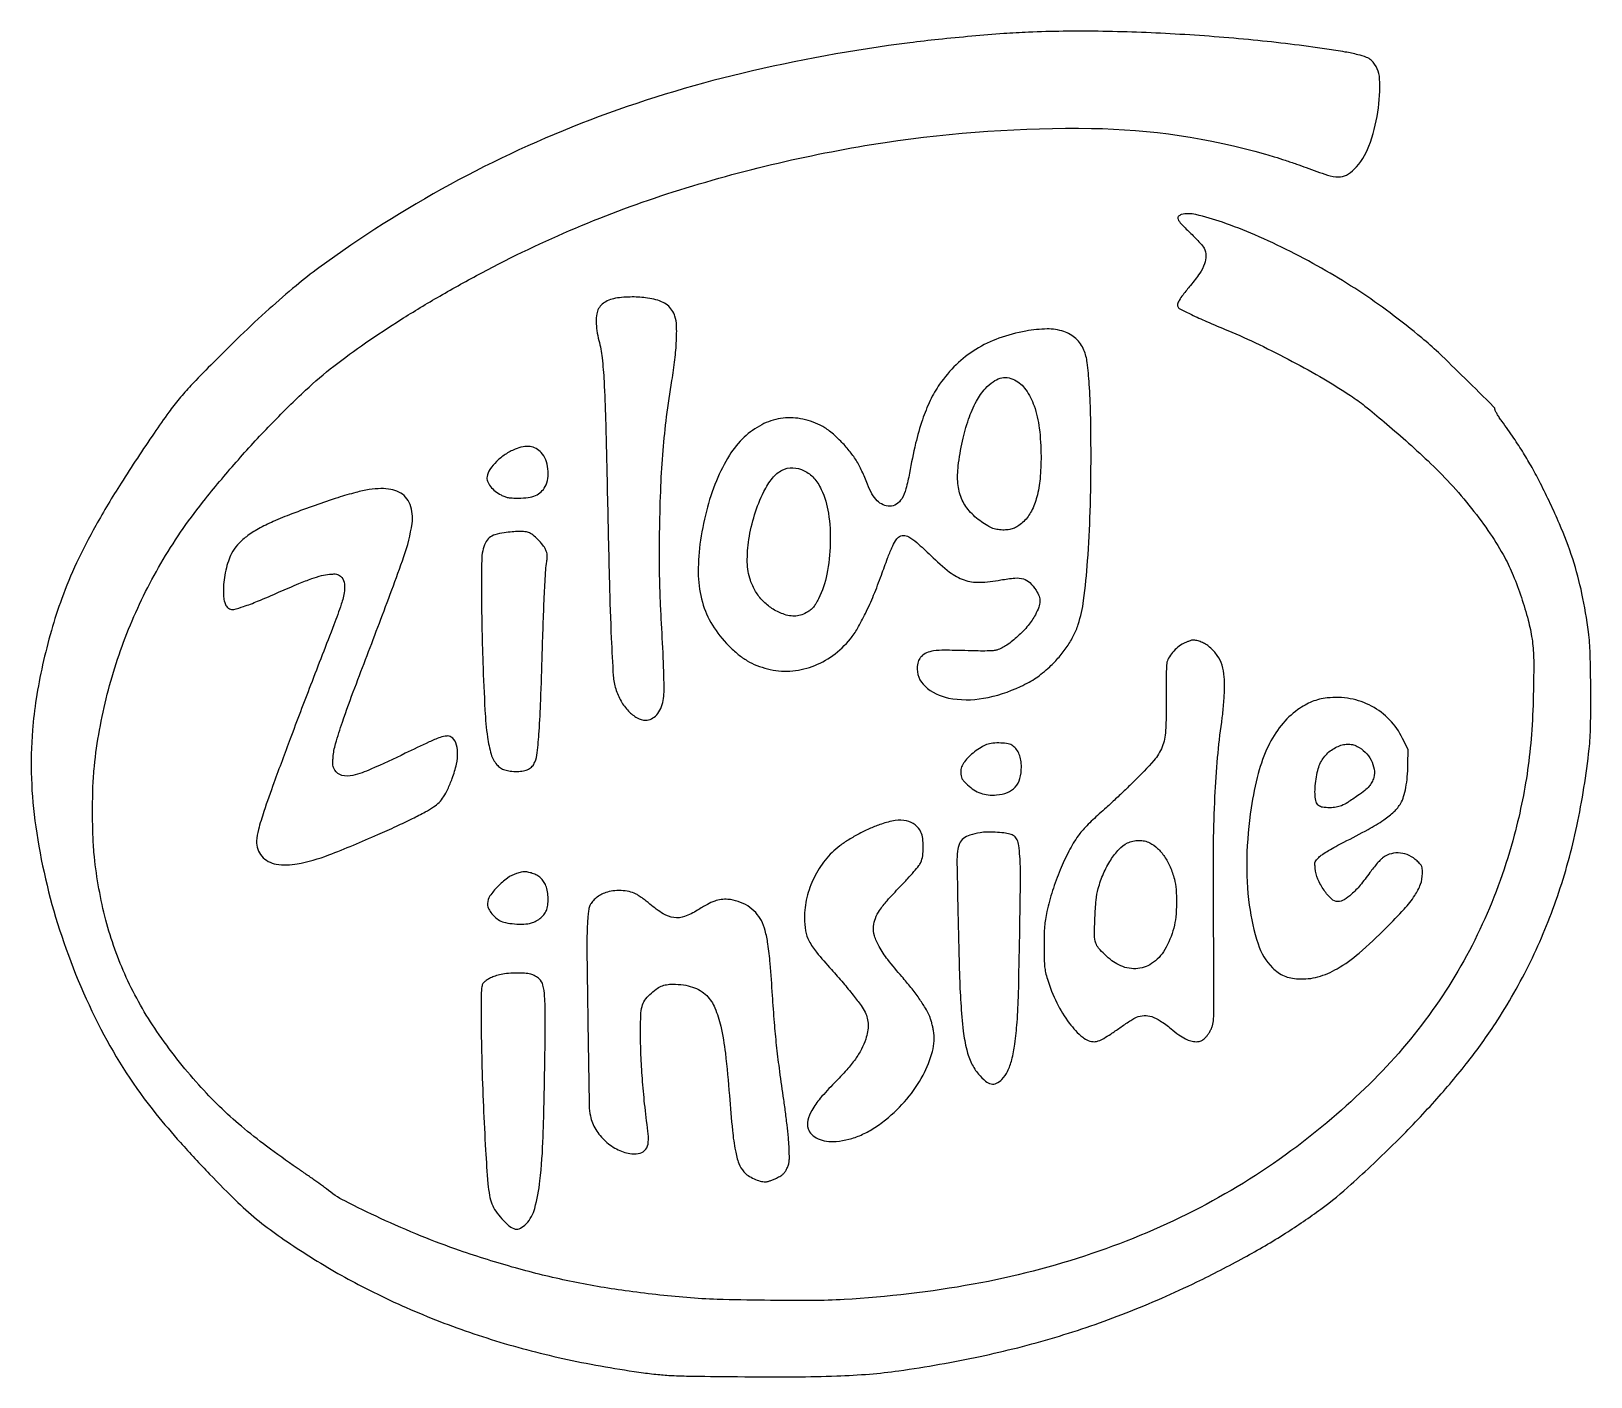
# Model space of a CAD drawing. Extents: x 49 to 1296, y 248 to 1324.
import ezdxf

# ---------------------------------------------------------------- set-up
doc = ezdxf.new("R2010")
doc.units = 0

msp = doc.modelspace()

# ---------------------------------------------------------------- linework, layer by layer
for points in [[(846, 1322.897352, 0.008252), (826.356948, 1321.769381, 0.00377), (800.750106, 1319.680294, 0.00376), (774.177669, 1317.109096, 0.005749), (751.18178, 1314.441683, 0.026554), (617.088216, 1290.030664, 0.032677), (495.56174, 1252.63796, 0.033925), (383.814835, 1201.164611, 0.033027), (279, 1134.643848, 0.01618), (260.653239, 1120.289982, 0.009009), (239.205352, 1101.695125, 0.008312), (216.07148, 1080.190755, 0.007188), (192.5, 1056.876622, 0.004223), (176.64614, 1040.4634, 0.016494), (167.277051, 1029.922986, 0.017834), (158.980543, 1019.188436, 0.005551), (147.286445, 1002.5, 0.008076), (120.798036, 962.417351, 0.014624), (100.633057, 928.667088, 0.017475), (85.234192, 898.677429, 0.022905), (73.423952, 870.238862, 0.017173), (65.100895, 844.563043, 0.015102), (58.159673, 817.256864, 0.015349), (52.999943, 790.140159, 0.020001), (50.042323, 765.050106, 0.055268), (52.595849, 687.88871, 0.041982), (71.691843, 605.373092, 0.041494), (104.683783, 526.076849, 0.050008), (148.696702, 458.478607, 0.013004), (168.300283, 435.34954, 0.009075), (191.545153, 410.259381, 0.009015), (214.197913, 387.516722, 0.024419), (231.303039, 372.498557, 0.015916), (248.708929, 359.542734, 0.01054), (269.455336, 345.743072, 0.010286), (291.547216, 332.340619, 0.012003), (313.075701, 320.559047, 0.022589), (365.390033, 296.467836, 0.022142), (420.010272, 277.016766, 0.021568), (477.522284, 262.042922, 0.019086), (538.5, 251.361563, 0.00974), (551.352156, 249.86709, 0.013832), (562.829514, 249.078275, 0.007165), (578.814082, 248.65253, 0.000896), (613.5, 248.288031, 0.003148), (659.575271, 248.176453, 0.008143), (692.802731, 248.846354, 0.010987), (719.069045, 250.382455, 0.015249), (742.5, 252.99126, 0.016703), (807.412905, 264.45381, 0.020377), (867.19106, 279.649725, 0.020934), (924.141445, 299.254913, 0.019591), (980.55281, 323.946532, 0.011721), (1018.519407, 343.481449, 0.016305), (1051.479804, 362.849008, 0.018171), (1079.87042, 382.280372, 0.024407), (1104, 402.007151, 0.011675), (1139.603712, 435.677369, 0.014746), (1170.843927, 468.515646, 0.01608), (1197.508536, 500.249048, 0.021961), (1219.287977, 530.579875, 0.031072), (1247.287525, 579.857731, 0.031382), (1268.860107, 632.065631, 0.030219), (1284.368273, 688.390947, 0.024828), (1294.22287, 750, 0.022881), (1295.359345, 767.955087, 0.005833), (1295.528236, 797.119157, 0.005736), (1295.023577, 826.208176, 0.024554), (1293.673522, 843.5, 0.020384), (1288.480449, 874.161229, 0.026009), (1281.09675, 901.856428, 0.024343), (1270.450051, 930.036803, 0.014778), (1255.287852, 962.288562, 0.009866), (1248.608796, 974.848467, 0.011528), (1241.763824, 986.490105, 0.010761), (1233.99641, 998.447019, 0.006902), (1224.495071, 1012, -0.008051), (1222.418285, 1014.976912, -0.011146), (1220.659628, 1017.71619, -0.007883), (1219.288021, 1020.042806, -0.122727), (1219.040627, 1020.927456, 0.192721), (1217.905614, 1023.544423, 0.000783), (1194.884972, 1046.282775, 0.004011), (1173.700631, 1066.809864, 0.016947), (1160.5, 1078.569497, 0.013134), (1135.231287, 1098.489138, 0.01506), (1110.056387, 1116.128976, 0.015052), (1083.854141, 1132.228728, 0.013096), (1055.5, 1147.523312, 0.014375), (1026.959592, 1160.950507, 0.021047), (1001.072328, 1170.958557, 0.021086), (979.732019, 1177.202601, 0.12662), (968.261164, 1177.094586, 0.156224), (965.887991, 1175.56924, 0.289644), (965.611492, 1173.381806, 0.08257), (968.054784, 1169.832488, 0.009908), (974.819381, 1163.095861, -0.008046), (978.773524, 1159.1873, -0.009643), (982.363242, 1155.378684, -0.008519), (985.261107, 1152.071285, -0.061193), (986.42239, 1150.29966, -0.108231), (987.915707, 1144.259467, -0.094285), (986.86791, 1137.818573, -0.063685), (982.954633, 1130.236819, -0.022634), (975.56897, 1120.5, 0.007646), (969.616956, 1113.123162, 0.035145), (966.545966, 1108.56964, 0.067682), (965.271579, 1105.451046, 0.205591), (965.61274, 1103.23505, 0.13835), (967.583246, 1101.444612, 0.005609), (976.329506, 1097.204745, 0.007756), (988.359034, 1091.765396, 0.002853), (1005.5, 1084.448797, -0.012479), (1030.552374, 1073.180274, -0.00999), (1056.964847, 1059.842492, -0.010151), (1082.167402, 1045.814409, -0.015257), (1103.5, 1032.477943, -0.020187), (1114.97104, 1024.121252, -0.007648), (1130.319363, 1011.57541, -0.007128), (1147.624184, 996.555825, -0.006029), (1165.5, 980.196452, -0.019352), (1183.238273, 962.226399, -0.017399), (1200.201119, 942.307249, -0.017902), (1215.137571, 922.027535, -0.025786), (1226.737032, 903, -0.027106), (1233.48945, 888.720022, -0.016013), (1240.054641, 871.035949, -0.016031), (1245.449177, 853.050142, -0.028235), (1248.574349, 837.85816, -0.015694), (1249.410188, 830.624718, -0.01406), (1249.82949, 823.082709, -0.009167), (1249.920402, 813.0788, -0.002387), (1249.69496, 797, -0.011894), (1248.341774, 765.240069, -0.01621), (1245.515317, 736.720886, -0.016871), (1240.963023, 709.372011, -0.014814), (1234.409767, 681.168391, -0.043181), (1208.836162, 609.835725, -0.044771), (1171.635734, 544.868064, -0.043364), (1122.278234, 485.812892, -0.036064), (1060.5, 432.082103, -0.041087), (982.946579, 383.285274, -0.038479), (896.77001, 346.589157, -0.036659), (801.977126, 322.14559, -0.03061), (698.709728, 309.915827, -0.013063), (673.232707, 309.137186, -0.004126), (635.160283, 309.282748, -0.004059), (597.285206, 310.047694, -0.014353), (573, 311.433851, -0.012862), (523.837967, 316.935406, -0.016858), (479.306655, 324.619752, -0.017239), (436.209969, 335.123522, -0.014545), (391.394868, 349.115602, -0.013999), (360.60496, 360.694858, -0.011292), (328.19507, 374.792367, -0.010258), (299.680818, 388.685651, -0.052098), (284.901735, 398.326355, 0.01314), (281.749155, 400.752085, 0.002422), (275.79926, 405.042189, 0.002599), (268.787415, 409.991763, 0.002364), (261.5, 415.028249, -0.009967), (237.148604, 432.411041, -0.015707), (217.041641, 448.383262, -0.017319), (199.494191, 464.320308, -0.016936), (182.955905, 481.549166, -0.032719), (149.443157, 524.228442, -0.042682), (125.000777, 567.423467, -0.04376), (108.682469, 613.239263, -0.037259), (99.481789, 663.739361, -0.018296), (98.402065, 679.330211, -0.0081), (98.064515, 699.966163, -0.008098), (98.395391, 720.594043, -0.018378), (99.47044, 736.152906, -0.035956), (109.797287, 793.680866, -0.036027), (128.255114, 849.09649, -0.035889), (154.55808, 901.486828, -0.03508), (188.260966, 950, -0.011335), (214.568695, 981.235355, -0.011693), (242.000986, 1010.917424, -0.012416), (268.302374, 1036.757647, -0.023278), (291, 1056.077347, -0.013368), (316.261419, 1074.569235, -0.010504), (344.568527, 1093.283646, -0.009855), (375.599276, 1112.029679, -0.008371), (409.066633, 1130.617725, -0.04541), (562.121104, 1195.235338, -0.039634), (731.458339, 1234.795356, -0.041176), (896.362571, 1246.020819, -0.066172), (1035.573293, 1225.480673, -0.006907), (1042.593209, 1223.36705, -0.003542), (1051.337901, 1220.533514, -0.003519), (1060.303256, 1217.487939, -0.005293), (1068.073293, 1214.694755, 0.010153), (1085.197138, 1208.726354, 0.070471), (1093.920316, 1207.189762, 0.133464), (1100.162091, 1208.662484, 0.073701), (1106.472258, 1213.402051, 0.106335), (1118.188248, 1231.778266, 0.050384), (1125.309825, 1259.095258, 0.05021), (1126.746929, 1285.679245, 0.192446), (1120.01989, 1300.480944, 0.10379), (1116.295511, 1302.80115, 0.025884), (1109.402732, 1304.922381, 0.018849), (1099.305563, 1307.065007, 0.006352), (1084.443484, 1309.443641, 0.01216), (1025.7199, 1316.624478, 0.010249), (963.268889, 1321.433997, 0.010386), (901.779375, 1323.623506, 0.013921)], [(520.84577, 1110.893216, 0.035822), (514.548641, 1109.910977, 0.056592), (509.40013, 1108.093169, 0.066365), (505.406625, 1105.448064, 0.080967), (502.551121, 1102, 0.094707), (501.034725, 1097.730019, 0.040028), (500.593073, 1091.638206, 0.034931), (501.155769, 1084.38979, 0.025796), (502.745987, 1076.5, -0.034649), (505.278393, 1062.67762, -0.014219), (506.869261, 1043.668386, -0.007328), (508.091881, 1013.424163, -0.001183), (509.469889, 954.5, 0.00111), (511.134828, 882.858725, 0.004305), (512.647339, 838.475052, 0.004363), (514.190063, 808.487329, 0.062511), (516.152493, 798, 0.052489), (520.418938, 788.30931, 0.060917), (526.443001, 780.240174, 0.070037), (533.307039, 774.824728, 0.132804), (540.05587, 773, 0.115434), (544.821414, 774.115072, 0.095845), (548.974432, 777.277517, 0.080797), (552.178305, 782.302094, 0.054873), (554.166082, 788.802603, 0.045065), (554.817562, 795.494036, 0.00805), (554.703021, 808.061832, 0.00576), (554.005635, 827.03812, 0.001441), (552.420994, 858, -0.004232), (551.663717, 874.612495, -0.005308), (551.255591, 890.025391, -0.004903), (551.156555, 906.390705, -0.002866), (551.342582, 926, -0.006296), (552.289481, 960.039214, -0.010575), (554.04864, 988.58298, -0.011368), (556.898789, 1015.514575, -0.008984), (561.16512, 1044.5, 0.012243), (563.508458, 1061.174143, 0.017148), (564.723127, 1076.165919, 0.018224), (564.847446, 1088.464279, 0.07372), (563.556419, 1095.830137, 0.065794), (561.134029, 1100.818332, 0.078065), (557.608548, 1104.68486, 0.071792), (552.813103, 1107.509758, 0.045801), (546.614461, 1109.410082, 0.01635), (540.077597, 1110.553983, 0.020765), (533.981214, 1111.159606, 0.020369), (527.761047, 1111.263865, 0.014789)], [(843.96542, 1084.048184, 0.041147), (822.53427, 1078.281958, 0.052083), (804.066261, 1069.380147, 0.05393), (788.340812, 1057.150782, 0.049339), (775.063189, 1041.497309, 0.039869), (767.539817, 1028.513522, 0.029645), (761.296322, 1013.158831, 0.024323), (755.908921, 994.302197, 0.012903), (750.988505, 970.5, -0.021904), (748.163709, 957.976489, -0.068225), (744.788544, 950.035285, -0.113454), (740.544099, 945.605789, -0.146486), (735.173275, 944.003738, -0.107395), (729.916317, 945.151664, -0.088159), (725.178417, 948.426684, -0.06979), (721.011835, 953.898945, -0.038195), (717.451941, 961.558781, 0.019174), (713.020701, 972.126696, 0.030416), (708.349816, 980.754457, 0.032127), (702.870642, 988.409164, 0.025012), (696.002031, 996, 0.009497), (691.098871, 1000.719354, 0.020224), (687.097775, 1004.136657, 0.025024), (683.456483, 1006.716387, 0.028125), (679.711224, 1008.811884, 0.069828), (663.798144, 1013.987458, 0.082981), (648.019648, 1014.136377, 0.081931), (632.893298, 1009.129666, 0.066036), (618.889148, 999.236885, 0.069256), (607.026335, 984.734193, 0.038963), (596.716775, 964.409587, 0.035314), (588.645994, 940.131884, 0.030009), (583.53439, 913.602557, 0.038954), (582.21556, 888.49417, 0.06272), (585.426894, 867.3416, 0.068743), (593.451216, 849.040319, 0.058796), (606.5, 832.5, 0.02439), (614.074509, 825.630497, 0.037584), (621.306651, 820.54645, 0.039753), (628.902185, 816.80098, 0.032078), (637.556178, 813.985632, 0.076801), (655.359634, 812.251675, 0.073108), (673.178842, 815.904075, 0.070657), (689.707425, 824.703376, 0.064387), (703.72854, 838, 0.041009), (709.414173, 846.286742, 0.016662), (715.811351, 858.395076, 0.015187), (722.349142, 872.942668, 0.012099), (728.536457, 889, -0.004236), (733.489582, 902.482472, -0.01559), (736.957012, 910.876879, -0.023361), (739.720472, 916.322413, -0.08846), (742.150437, 919.25, -0.171781), (746.082628, 920.735985, -0.134968), (750.530049, 919.613424, -0.054995), (756.807069, 915.08048, -0.008554), (768.002138, 904.600403, 0.025197), (783.093663, 891.386835, 0.083644), (794.619714, 885.062166, 0.093222), (806.878189, 883.221271, 0.036013), (824.035444, 885.096123, -0.023004), (835.275048, 886.620891, -0.094151), (842.094687, 885.944142, -0.124511), (847.170442, 882.940051, -0.054586), (852.116516, 876.818425, -0.049544), (854.546056, 872.053387, -0.10031), (855.265901, 867.923123, -0.085448), (854.361229, 863.411179, -0.028874), (851.581218, 857.286514, -0.051651), (845.850151, 848.671926, -0.034704), (837.701954, 840.092575, -0.03519), (828.790951, 833.011935, -0.071964), (820.79813, 829.0777, -0.060844), (817.993507, 828.531953, -0.012819), (812.997691, 828.306929, -0.00974), (805.82394, 828.307661, -0.00317), (795.232341, 828.582265, 0.006447), (779.018659, 828.89633, 0.034577), (770.204712, 828.343398, 0.067006), (764.608298, 826.821089, 0.102207), (760.476549, 823.975522, 0.041754), (759.147275, 822.333485, 0.052319), (758.221317, 820.607983, 0.047099), (757.609296, 818.585508, 0.025988), (757.228736, 816.0287, 0.237342), (763.407797, 800.1103, 0.136476), (782.24399, 790.702934, 0.092414), (810.11097, 790.490859, 0.066818), (839.759408, 799.992412, 0.013967), (846.644955, 803.50306, 0.023561), (852.181098, 806.87106, 0.023773), (857.34163, 810.722929, 0.014542), (863.065074, 815.720732, 0.028083), (870.576585, 823.502248, 0.029639), (877.024781, 831.943476, 0.030876), (882.182441, 840.719177, 0.037828), (885.832863, 849.5, 0.048248), (890.179364, 868.760732, 0.012584), (893.361084, 900.356896, 0.01149), (895.421074, 939.772722, 0.007369), (896.085336, 985.58753, 0.004921), (895.759306, 1017.926074, 0.012063), (894.712014, 1041.686712, 0.014873), (893.014089, 1058.971513, 0.06571), (890.401021, 1068.838198, 0.109952), (884.014915, 1077.991881, 0.106926), (874.288887, 1083.68503, 0.082953), (860.967781, 1085.712077, 0.041541)], [(834.858052, 1045.072417, -0.122019), (843.940941, 1037.192775, -0.069708), (850.60971, 1024.199428, -0.053708), (854.734629, 1006.396615, -0.02934), (856.118405, 984, -0.023531), (855.326973, 966.028683, -0.04187), (852.753527, 951.452957, -0.052073), (848.438246, 940.074784, -0.086444), (842.334734, 931.860185, -0.030908), (838.444579, 928.599945, -0.055626), (834.845989, 926.517515, -0.060165), (831.079297, 925.380048, -0.043299), (826.698883, 925, -0.033698), (821.788991, 925.33128, -0.052587), (817.67595, 926.337011, -0.046626), (813.528128, 928.279993, -0.020648), (808.440382, 931.559422, -0.060172), (798.745977, 940.305917, -0.081306), (792.542093, 950.327715, -0.077879), (789.692897, 962.144279, -0.050374), (789.967839, 976.238555, -0.023169), (793.303335, 996.086325, -0.03146), (798.248432, 1013.56423, -0.035873), (804.494594, 1027.921985, -0.067595), (811.794104, 1038.210967, -0.045738), (817.742812, 1043.506365, -0.086915), (823.461417, 1046.357853, -0.103258), (829.115754, 1046.83036, -0.087555)], [(435.761428, 989.592543, 0.049491), (427.92985, 985.424649, 0.04638), (420.883215, 979.718597, 0.049804), (415.637712, 973.464518, 0.109817), (413.339429, 967.70423, 0.137867), (413.753997, 964.055415, 0.065699), (416.114072, 959.917619, 0.05847), (419.881701, 956.003757, 0.055905), (424.507357, 953, 0.027762), (427.522396, 951.694132, 0.044133), (430.234355, 950.958129, 0.03403), (433.496461, 950.601917, 0.010183), (438.5, 950.5, 0.03391), (446.245788, 951.025922, 0.068358), (452.129843, 952.667635, 0.084301), (456.537596, 955.535329, 0.081491), (459.8125, 959.727477, 0.091183), (461.928782, 966.141784, 0.062816), (462.015893, 973.812765, 0.063106), (460.20122, 981.223178, 0.094736), (456.702272, 986.865231, 0.083141), (452.53936, 990.101969, 0.091623), (447.68521, 991.668916, 0.080722), (442.094666, 991.492281, 0.049412)], [(666.805228, 972.409769, -0.045782), (670.944767, 969.850082, -0.046205), (674.535489, 966.58688, -0.043078), (677.668203, 962.505946, -0.031382), (680.44113, 957.5, -0.07492), (686.223461, 938.371057, -0.042243), (687.66952, 914.118151, -0.04203), (685.000571, 889.704819, -0.068606), (678.264373, 870.032012, -0.014288), (676.106511, 866.039193, -0.04063), (674.308578, 863.440601, -0.050187), (672.347285, 861.484668, -0.032924), (669.744499, 859.634691, -0.051528), (664.960403, 857.328854, -0.065151), (660.168278, 856.277132, -0.064037), (655.201299, 856.48574, -0.047565), (649.896304, 857.925034, -0.052328), (641.096831, 862.334705, -0.058169), (633.74346, 868.346055, -0.058102), (627.965704, 875.8961, -0.052006), (623.822938, 884.853297, -0.079627), (621.352698, 899.212103, -0.040764), (622.635037, 917.492942, -0.038117), (627.184775, 937.126707, -0.038773), (634.644034, 955.725767, -0.052746), (641.465894, 966.503086, -0.106029), (649.193636, 972.878641, -0.13111), (657.697463, 974.760728, -0.105231)], [(308.5, 955.030487, 0.014047), (294.158837, 950.843833, 0.006598), (275.853397, 944.669159, 0.006609), (257.40994, 937.900317, 0.011893), (242.5, 931.793348, 0.023201), (230.547164, 925.887321, 0.037231), (221.036816, 919.659879, 0.04419), (213.884889, 913.096697, 0.067159), (209.088063, 906.172618, 0.037934), (206.584339, 900.182619, 0.023417), (204.522848, 892.827179, 0.023072), (203.116289, 885.110494, 0.030679), (202.597586, 878, 0.021812), (202.799807, 871.709832, 0.05438), (203.642262, 867.193307, 0.078539), (205.157079, 864.055917, 0.118761), (207.411224, 862.047511, 0.184413), (210.93324, 861.598983, 0.021658), (218.671741, 863.835703, 0.017256), (229.982968, 868.082795, 0.004885), (247.283132, 875.467998, -0.004143), (263.031629, 882.218486, -0.014392), (273.366397, 886.201834, -0.022108), (281.013443, 888.524633, -0.039204), (287.5, 889.653585, -0.013581), (290.866468, 889.878767, -0.055017), (292.914231, 889.734582, -0.077312), (294.514795, 889.178224, -0.04552), (296.212816, 888.066146, -0.176327), (299.078994, 883.400965, -0.08427), (299.31948, 876.270807, -0.046708), (296.857208, 865.648307, -0.012564), (290.976511, 849.348542, 0.001289), (272.285968, 800.987927, 0.00187), (256.058515, 758.198424, 0.002033), (243.012066, 722.969664, 0.007027), (234.975782, 700, 0.013633), (230.582128, 685.553189, 0.055251), (229.140616, 676.481459, 0.09336), (230.056681, 669.932908, 0.099165), (233.290747, 664.321639, 0.174089), (244.793883, 657.954457, 0.086245), (261.698577, 658.144601, 0.046537), (286.799055, 665.262395, 0.011788), (326, 681.509204, 0.004334), (340.940907, 688.27381, 0.006674), (353.735033, 694.409338, 0.00748), (364.012442, 699.700814, 0.023513), (370.677102, 703.672706, 0.052323), (375.059698, 707.282563, 0.050194), (378.666345, 711.770727, 0.03898), (381.972345, 717.841045, 0.016385), (385.492459, 726.453266, 0.033002), (388.905369, 737.920809, 0.062154), (389.859932, 747.517755, 0.085142), (388.418137, 754.822059, 0.15779), (384.666236, 759.483035, 0.171803), (381.08808, 760.357746, 0.059814), (375.833794, 759.182723, 0.024581), (367.023606, 755.575156, 0.002937), (348, 746.533612, -0.007369), (320.592921, 733.804095, -0.046951), (306.079554, 728.893751, -0.117695), (297.322159, 728.910424, -0.202974), (291.556198, 733.17415, -0.047833), (290.660696, 735.086375, -0.054958), (290.196248, 737.047246, -0.038844), (290.082824, 739.559494, -0.011686), (290.296717, 743.381767, -0.050858), (292.278358, 754.2163, -0.012485), (297.76832, 771.503655, -0.007099), (307.687342, 798.961046, -0.001234), (327.282782, 850.5, 0.006603), (346.881949, 903.763634, 0.048093), (353.43373, 930.162278, 0.127762), (351.788111, 945.484873, 0.189044), (342.831617, 955.396619, 0.073823), (336.46584, 957.470368, 0.044582), (328.541905, 958.0932, 0.037507), (319.194011, 957.290656, 0.023836)], [(427.059457, 922.833071, 0.036231), (419.664902, 921.223505, 0.103789), (415.057876, 918.744871, 0.11361), (412.073935, 914.771386, 0.048248), (409.957544, 908.415767, 0.053475), (409.048845, 900.762306, 0.002933), (408.916505, 876.542575, 0.004691), (409.190696, 848.519723, 0.00401), (409.993445, 819, 0.004392), (411.665724, 781.009605, 0.020923), (413.718641, 759.376144, 0.036861), (416.624395, 745.752537, 0.109612), (421.192944, 737.43303, 0.066101), (424.069615, 734.91887, 0.066386), (427.498667, 733.246914, 0.054016), (431.833557, 732.30862, 0.026239), (437.5, 732.009315, 0.046386), (442.46189, 732.469102, 0.074913), (446.460504, 733.859549, 0.086534), (449.469363, 736.17953, 0.086601), (451.514465, 739.380377, 0.0729), (453.462388, 747.001523, 0.009054), (454.946201, 764.095386, 0.007766), (456.263508, 788.952009, 0.002386), (457.489636, 826.5, -0.002167), (458.29785, 851.586168, -0.002949), (459.258465, 874.20808, -0.002135), (460.25062, 893.050616, -0.029063), (461.039242, 899.878738, 0.018369), (461.448808, 902.863621, 0.048416), (461.454998, 905.019752, 0.053841), (461.050218, 907.001679, 0.027471), (460.144693, 909.378738, 0.064889), (457.912822, 913.031343, 0.02746), (454.062373, 917.308064, 0.027119), (449.833555, 921.082384, 0.077938), (446.427227, 923.027668, 0.071483), (443.492827, 923.6857, 0.021984), (438.947263, 923.839916, 0.019665), (433.376566, 923.564656, 0.013301)], [(970.118056, 834.371539, 0.057574), (965.524441, 831.379477, 0.04474), (961.288778, 827.174459, 0.046302), (958.068589, 822.538219, 0.088693), (956.572755, 818.277219, 0.034957), (956.340816, 815.729942, 0.002153), (956.214381, 808.118933, 0.00319), (956.160602, 799.042734, 0.002357), (956.212499, 789, -0.014502), (955.742073, 764.400551, -0.08251), (952.98807, 751.652874, -0.087155), (946.313674, 740.797997, -0.017162), (930.502941, 724.145538, -0.00346), (923.513635, 717.367126, -0.002604), (915.737725, 710.006726, -0.002632), (908.352916, 703.161711, -0.006063), (902.710592, 698.111359, 0.009595), (897.441809, 693.327894, 0.011714), (892.707752, 688.646804, 0.012856), (888.744566, 684.322806, 0.025321), (885.866646, 680.656798, 0.034146), (878.423255, 668.424492, 0.021788), (871.406571, 653.317361, 0.020877), (865.362869, 636.734803, 0.022036), (860.844917, 620, 0.013545), (859.619555, 613.714444, 0.020931), (858.937507, 608.223918, 0.016224), (858.619622, 601.779727, 0.004928), (858.55128, 592, 0.003933), (858.66303, 581.589955, 0.020991), (859.007068, 575.917416, 0.031744), (859.763652, 571.402096, 0.017528), (861.226989, 566, 0.039172), (868.737899, 547.079302, 0.047759), (878.719406, 530.858766, 0.054986), (889.434169, 519.516269, 0.177837), (899.007719, 516, 0.100759), (901.910285, 516.590919, 0.025833), (906.238656, 518.699598, 0.020367), (911.851945, 522.108162, 0.008627), (919.105283, 527.109955, -0.006682), (923.047615, 529.851213, -0.007289), (926.950215, 532.406114, -0.006888), (930.349637, 534.49638, -0.03545), (932.323165, 535.49056, -0.085338), (938.491256, 536.905634, -0.093663), (944.568048, 536.101725, -0.067759), (951.389047, 532.776295, -0.024682), (960.042013, 526.356816, 0.015831), (966.385304, 521.474503, 0.037013), (971.486246, 518.344805, 0.049475), (975.915199, 516.588836, 0.069762), (980.114998, 516, 0.035323), (982.490809, 516.168049, 0.07898), (984.216122, 516.699604, 0.067784), (985.848103, 517.796701, 0.020789), (987.987377, 519.866071, 0.032796), (989.569197, 521.763762, 0.025504), (991.038293, 524.014404, 0.025693), (992.256797, 526.378366, 0.035537), (993.082541, 528.616071, 0.05774), (994.016065, 534.150035, 0.010917), (994.323055, 544.403673, 0.003576), (994.341739, 564.181736, 0.00017), (993.907501, 630.5, -0.004924), (994.038896, 674.902961, -0.008606), (995.142896, 711.669165, -0.010199), (997.279024, 743.207235, -0.013922), (1000.572021, 771.5, 0.009124), (1001.171626, 776.253969, 0.004362), (1001.777083, 782.38125, 0.004323), (1002.298338, 788.792592, 0.006145), (1002.642274, 794.5, 0.026909), (1002.565552, 807.490284, 0.062287), (1000.783039, 817.061645, 0.07666), (997.014089, 824.639067, 0.062147), (990.895077, 831.357815, 0.037522), (987.691871, 833.707763, 0.040285), (984.246329, 835.490196, 0.042616), (980.762588, 836.612656, 0.056009), (977.446344, 836.994423, 0.071654), (976.328525, 836.836501, 0.015075), (974.446527, 836.226251, 0.015508), (972.288065, 835.377324, 0.014144)], [(1084.817199, 790.771384, 0.031706), (1078.600949, 789.673612, 0.035126), (1072.789072, 787.822109, 0.033962), (1067.129506, 785.112429, 0.026346), (1061.366909, 781.44228, 0.070236), (1048.072506, 768.805932, 0.056862), (1037.659035, 752.082269, 0.046933), (1029.778143, 730.461001, 0.026129), (1024.106504, 702.974861, 0.031788), (1020.563618, 662.676337, 0.039291), (1022.61255, 625.052871, 0.044228), (1029.575378, 594.111553, 0.119477), (1041.219194, 575.0161, 0.042915), (1045.653227, 571.28424, 0.053093), (1050.367573, 568.661095, 0.050914), (1055.690244, 567.015003, 0.035106), (1061.953716, 566.208821, 0.081848), (1077.372584, 567.841678, 0.064658), (1092.858881, 574.352227, 0.046445), (1110.274615, 586.783717, 0.017953), (1132.028835, 606.995447, 0.011668), (1146.384211, 622.011783, 0.037865), (1154.869637, 632.858244, 0.058406), (1159.441817, 641.825986, 0.088521), (1160.990231, 650.421417, 0.016968), (1160.871483, 654.098578, 0.085005), (1160.391766, 656.095014, 0.084112), (1159.273035, 657.827985, 0.016423), (1156.666822, 660.494749, 0.080039), (1150.455605, 664.783409, 0.084863), (1143.33531, 666.794261, 0.087609), (1136.143455, 666.298322, 0.092859), (1129.716625, 663.360112, 0.046007), (1127.719455, 661.657525, 0.012433), (1124.887722, 658.605892, 0.012477), (1121.832203, 654.965132, 0.01264), (1118.975696, 651.191862, -0.01682), (1111.128142, 641.003793, -0.035872), (1104.272057, 633.814761, -0.047548), (1098.336705, 629.373818, -0.137694), (1093.442631, 628, -0.194165), (1088.241542, 630.09887, -0.051309), (1082.344185, 637.08412, -0.050049), (1077.482046, 646.013712, -0.074073), (1075.273813, 654.635948, -0.016954), (1075.036836, 658.067969, -0.099813), (1075.329804, 659.839036, -0.096725), (1076.289076, 661.383638, -0.015441), (1078.801355, 663.925814, -0.044555), (1081.378936, 665.973718, -0.010761), (1085.997809, 668.874731, -0.010359), (1091.732413, 672.147286, -0.007694), (1098.193302, 675.531198, 0.007811), (1117.665529, 685.735666, 0.025374), (1130.096749, 693.341275, 0.038618), (1138.293389, 699.928942, 0.071751), (1143.601679, 706.58329, 0.057638), (1145.960157, 711.93714, 0.029133), (1147.725993, 719.10502, 0.025248), (1148.877782, 727.726519, 0.017396), (1149.346117, 737.571532), (1149.5, 749.643064), (1145.135795, 758.454256, 0.076265), (1134.701617, 773.316171, 0.07881), (1120.396836, 784.171557, 0.078102), (1103.317283, 790.135869, 0.073001)], [(812.584154, 753.475383, 0.049911), (808.193994, 751.287542, 0.024576), (803.080077, 747.704128, 0.024572), (798.305603, 743.60461, 0.046349), (794.96205, 739.788914, 0.026662), (793.53229, 737.575869, 0.047472), (792.637986, 735.602057, 0.049824), (792.158306, 733.562392, 0.032865), (792, 731.156559, 0.035992), (792.198567, 728.401603, 0.090721), (792.838017, 726.502894, 0.062977), (794.251137, 724.571202, 0.010997), (797.428441, 721.355335, 0.046737), (802.550764, 717.246633, 0.061636), (807.91137, 714.59402, 0.060692), (813.822908, 713.302134, 0.043532), (820.592433, 713.255357, 0.073713), (829.275046, 715.263248, 0.117484), (835.498481, 719.597337, 0.114683), (839.193931, 726.358321, 0.068067), (840.444444, 735.501656, 0.038022), (840.02383, 741.024904, 0.057746), (838.753116, 745.663635, 0.065509), (836.618876, 749.447381, 0.071388), (833.630647, 752.42644, 0.11375), (829.976548, 754.035521, 0.034632), (823.934329, 754.758175, 0.035364), (817.558678, 754.624899, 0.067851)], [(1108.789838, 752.087629, -0.076897), (1115.163439, 747.446231, -0.074604), (1119.91403, 741.051735, -0.079447), (1122.361064, 733.941527, -0.109417), (1122.057685, 727.214226, -0.053297), (1120.578195, 723.394403, -0.061118), (1118.375724, 720.161933, -0.045024), (1114.914496, 716.868123, -0.015246), (1109.332128, 712.710566, -0.008692), (1101.237069, 707.263812, -0.041617), (1096.335021, 704.638402, -0.063157), (1092.087462, 703.406106, -0.039075), (1086.898894, 703, -0.034619), (1081.086484, 703.402924, -0.139047), (1077.858474, 704.824157, -0.156031), (1076.064542, 707.621909, -0.047133), (1075.218105, 712.661488, -0.034336), (1075.196229, 718.801079, -0.021728), (1075.972045, 725.921357, -0.02185), (1077.326339, 732.754046, -0.044162), (1079.090472, 737.944514, -0.044405), (1081.451175, 742.218418, -0.045644), (1084.510414, 745.965945, -0.045372), (1088.217098, 749.11518, -0.042855), (1092.5, 751.612691, -0.042898), (1096.91515, 753.257073, -0.060482), (1101.063382, 753.883868, -0.065103), (1105.001061, 753.485302, -0.061334)], [(728.5, 689.964331, 0.020859), (719.836805, 686.573785, 0.017208), (710.899925, 682.265904, 0.017455), (702.453057, 677.446469, 0.024287), (695.277434, 672.516679, 0.061067), (683.689225, 661.223422, 0.05486), (674.682749, 647.069305, 0.054672), (668.944732, 631.244361, 0.059724), (667, 615.021539, 0.044372), (667.921274, 604.660817, 0.076057), (670.719797, 596.469027, 0.051762), (676.621326, 587.548177, 0.011429), (688.602648, 573.629471, -0.006759), (697.946138, 562.977951, -0.009388), (706.003976, 553.170571, -0.009743), (712.303772, 544.875287, -0.041957), (715.519831, 539.584361, -0.056467), (717.279674, 534.755594, -0.05341), (717.958303, 529.563048, -0.049561), (717.53561, 523.997584, -0.03754), (716.020112, 518.059703, -0.039147), (712.548515, 509.921057, -0.034886), (707.732373, 502.086596, -0.027561), (700.855632, 493.513496, -0.012252), (690.915294, 482.963438, 0.017781), (679.703564, 470.797299, 0.047201), (672.89257, 461.149275, 0.070935), (669.732214, 453.207778, 0.139872), (670.007149, 446.478338, 0.118348), (672.893931, 441.815765, 0.089194), (677.87608, 438.385994, 0.07504), (684.570175, 436.495892, 0.052579), (692.416885, 436.336358, 0.041542), (702.507136, 438.04526, 0.040614), (712.255822, 441.406114, 0.037761), (721.944629, 446.557339, 0.027671), (731.861568, 453.629254, 0.048168), (748.894257, 470.180467, 0.052955), (761.839437, 489.197662, 0.058779), (769.345851, 508.299629, 0.105558), (770.128272, 525.053309, 0.015297), (769.550342, 527.990824, 0.01092), (768.731899, 531.240954, 0.011041), (767.814692, 534.307763, 0.023071), (766.93978, 536.640489, 0.036125), (763.719649, 542.868642, 0.015518), (758.584913, 550.698579, 0.014313), (752.181232, 559.297817, 0.01219), (744.953673, 568, -0.013687), (733.676095, 581.661528, -0.037147), (726.710547, 592.099376, -0.053941), (723.030255, 600.65042, -0.098337), (722.254669, 608.182744, -0.070101), (723.780688, 614.601492, -0.053815), (727.118382, 620.998372, -0.034814), (733.076509, 628.706513, -0.010034), (743.324401, 639.757589, 0.005822), (749.478265, 646.282653, 0.009176), (754.589834, 652.039059, 0.008691), (758.500596, 656.773572, 0.061789), (760.052439, 659.306976, 0.072741), (761.542935, 664.47186, 0.03351), (762.024669, 671.470048, 0.033504), (761.56785, 678.461206, 0.073648), (760.094566, 683.598931, 0.121529), (755.525057, 689.388429, 0.116003), (748.710287, 692.512043, 0.088265), (739.640849, 692.718286, 0.044529)], [(807.402109, 683.064264, 0.034403), (799.217809, 681.18149, 0.098683), (794.099785, 678.440927, 0.121744), (791.0391, 674.331395, 0.067557), (789.404892, 668.260323, 0.036688), (788.916062, 659.331965, 0.000712), (789.840626, 613.273391, 0.001676), (790.919949, 569.844379, 0.009779), (792.011776, 547, 0.010842), (794.019185, 524.504267, 0.033476), (796.714572, 509.488238, 0.049554), (800.583212, 498.674432, 0.068922), (806.213943, 490.084128, 0.035836), (811.777843, 484.565471, 0.122728), (816.295526, 482.296491, 0.16857), (820.487212, 482.771294, 0.084855), (824.885198, 485.885198, 0.086797), (829.383573, 492.290804, 0.044954), (832.74031, 501.5086, 0.032718), (835.225959, 514.161985, 0.013591), (836.989692, 531.5, 0.012495), (838.121759, 554.486551, 0.001867), (839.070096, 600.766777, 0.001404), (839.726802, 647.849322, 0.021327), (839.212669, 664.161242, 0.014216), (838.319868, 672.833596, 0.072515), (837.003173, 677.486134, 0.12921), (834.807759, 680.214566, 0.091676), (831.259456, 681.943471, 0.040186), (826.39348, 682.880433, 0.01574), (819.572154, 683.416468, 0.015864), (812.652587, 683.521788, 0.035222)], [(943.081103, 674.958624, -0.074025), (949.258593, 670.552888, -0.052048), (954.763789, 664.010106, -0.046737), (959.329346, 655.694109, -0.036973), (962.701507, 646, -0.047248), (964.087053, 637.751723, -0.021292), (964.410214, 626.771614, -0.021338), (963.788462, 615.645751, -0.040915), (962.186537, 606.856474, -0.065429), (955.045517, 589.618399, -0.114714), (944.552276, 578.396161, -0.141584), (931.838611, 574.334451, -0.124881), (918.22303, 577.386982, -0.045309), (912.828087, 580.766183, -0.026793), (907.031037, 585.685836, -0.025542), (902.113694, 590.834286, -0.098465), (899.945791, 594.664254, -0.080043), (898.897836, 601.198284, -0.01087), (899.209969, 615.096563, -0.013029), (900.201127, 629.18198, -0.041612), (901.881973, 638.44602, -0.03673), (906.053934, 650.388365, -0.040088), (911.831601, 661.229525, -0.043951), (918.473234, 669.829182, -0.091678), (925.225548, 674.882611, -0.059485), (929.551201, 676.416658, -0.054483), (934.248525, 676.950273, -0.055094), (938.897664, 676.456462, -0.06405)], [(437, 650.471924, 0.082802), (429.684255, 646.805616, 0.042096), (421.884642, 640.048018, 0.041381), (415.651751, 632.496078, 0.145756), (413.705057, 626.578415, 0.102051), (414.329278, 623.049156, 0.058547), (416.392141, 619.231641, 0.054494), (419.505339, 615.691089, 0.057218), (423.262741, 612.972488, 0.079256), (428.080688, 611.192739, 0.028982), (435.29957, 610.192205, 0.029299), (442.819758, 610.032807, 0.056599), (448.76313, 610.933889, 0.061785), (452.709206, 612.54192, 0.05247), (456.386275, 615.140533, 0.054096), (459.325468, 618.34239, 0.079112), (461.077898, 621.736033, 0.056603), (462.047667, 626.38411, 0.037127), (462.148315, 631.858588, 0.03733), (461.443344, 637.231548, 0.061516), (459.969704, 641.562583, 0.046327), (457.924713, 644.947774, 0.06321), (455.465758, 647.523193, 0.061657), (452.391476, 649.446834, 0.041462), (448.5, 650.880937, 0.018021), (445.233626, 651.660103, 0.058486), (443.017196, 651.84067, 0.053036), (440.70695, 651.511514, 0.012962)], [(508.196048, 635.163427, 0.041482), (504.220239, 633.360857, 0.041796), (500.607195, 630.930594, 0.043859), (497.620449, 628.072855, 0.059583), (495.513253, 624.997929, 0.077381), (494.964494, 623.38162, 0.009743), (494.39885, 619.722306, 0.011196), (493.903707, 615.299418, 0.008853), (493.56035, 610.497929, 0.016294), (493.127497, 589.984466, 0.001023), (493.946333, 529.480115, 0.00042), (495.004212, 465.048894, 0.047736), (495.957577, 456.622203, 0.085311), (500.208678, 445.925071, 0.070716), (508.016273, 436.458913, 0.071109), (518.103572, 429.588205, 0.088265), (529, 426.456138, 0.089369), (535.784759, 426.962158, 0.175529), (540.193054, 429.979508, 0.139936), (542.2568, 435.722445, 0.050119), (541.964947, 444.5, -0.006426), (539.321589, 466.322989, -0.008125), (537.465649, 486.563576, -0.008698), (536.365862, 505.572412, -0.010099), (536, 523.683713, -0.008896), (536.240931, 537.22429, -0.052025), (537.230238, 544.268019, -0.089587), (539.414084, 549.129584, -0.057423), (543.484611, 553.811941, -0.024187), (548.407721, 557.892575, -0.056155), (552.535828, 560.31987, -0.064116), (556.746702, 561.58239, -0.040832), (561.851908, 562, -0.034132), (570.262011, 561.425215, -0.047651), (577.595013, 559.695026, -0.053165), (583.811651, 556.820065, -0.063218), (588.892788, 552.830225, -0.095173), (595.437778, 543.035789, -0.044059), (600.145032, 528.403799, -0.028012), (603.804961, 506.716267, -0.008168), (607.012136, 473, 0.004838), (609.492914, 444.939062, 0.022595), (611.805829, 428.879271, 0.040082), (614.614456, 418.665002, 0.096864), (618.634159, 411.983182, 0.063386), (622.031987, 409.065713, 0.037342), (626.714266, 406.457504, 0.037508), (631.667057, 404.601162, 0.071024), (635.87779, 404, 0.065613), (637.349997, 404.194027, 0.01692), (639.646736, 404.89422, 0.016924), (642.234539, 405.87891, 0.016495), (644.772446, 407.044154, 0.017897), (648.053641, 408.833283, 0.051695), (650.130344, 410.373969, 0.061135), (651.649912, 412.15232, 0.033545), (653.070138, 414.644887, 0.03625), (654.282539, 417.69475, 0.053577), (654.85081, 420.514739, 0.02957), (654.978553, 424.422387, 0.00433), (654.700133, 432.350733, 0.013324), (654.217762, 439.19046, 0.004004), (653.123383, 449.568653, 0.00401), (651.70822, 461.198488, 0.004341), (650.141054, 472.5, -0.003517), (647.003598, 494.85467, -0.006393), (644.802037, 513.17167, -0.00652), (643.09724, 531.294652, -0.003836), (641.508179, 553, 0.004118), (639.620695, 578.583133, 0.016567), (637.822158, 594.151892, 0.027158), (635.641044, 604.77813, 0.053119), (632.576542, 612.848952, 0.07302), (628.06932, 619.232255, 0.061434), (621.6662, 624.490083, 0.060053), (614.021371, 628.134245, 0.063311), (605.865347, 629.774022, 0.049773), (600.442109, 629.624779, 0.053698), (595.298021, 628.397137, 0.040236), (589.434581, 625.764679, 0.014523), (581.552478, 621.13093, -0.053032), (571.27704, 616.109655, -0.119513), (562.716566, 615.158312, -0.107686), (554.100304, 618.223327, -0.03828), (543.5, 625.998265, 0.011603), (540.497618, 628.456877, 0.010307), (537.265154, 630.875338, 0.010404), (534.266273, 632.931016, 0.031029), (532.10478, 634.163075, 0.0636), (526.867081, 635.951298, 0.040062), (520.442171, 636.738374, 0.039686), (513.874939, 636.491889, 0.056536)], [(423.23015, 569.449604, 0.017722), (418.803101, 568.08777, 0.033949), (415.38338, 566.634907, 0.041406), (412.689712, 564.974575, 0.050587), (410.497639, 562.988111, 0.129854), (409.334623, 560.727817, 0.039783), (408.80407, 556.891539, 0.014575), (408.599954, 549.795539, 0.001178), (408.651193, 531.135732, 0.005706), (409.160176, 500.315457, 0.003583), (410.424595, 464.29644, 0.003588), (412.150683, 429.406141, 0.007672), (414.089954, 402.5, 0.021059), (415.317701, 393.065442, 0.051596), (417.213339, 386.33706, 0.057879), (420.294754, 380.606321, 0.032883), (425.219192, 374.450547, 0.030165), (431.338649, 368.51648, 0.127361), (435.888483, 366.282927, 0.180032), (440.044183, 366.924854, 0.07445), (444.614788, 370.458457, 0.127923), (451.511203, 382.799924, 0.03551), (455.604502, 404.779703, 0.020476), (458.152749, 440.019597, 0.004269), (459.560115, 502, 0.002305), (459.88961, 536.477709, 0.018507), (459.381016, 552.334675, 0.041011), (458.011891, 561.329768, 0.153325), (455.119632, 566.184417, 0.034943), (453.689851, 567.292599, 0.021687), (451.87446, 568.395984, 0.021721), (449.978545, 569.333728, 0.036272), (448.303301, 569.932702, 0.053817), (443.360538, 570.747295, 0.01877), (436.140599, 570.879226, 0.019106), (428.780207, 570.455734, 0.041851)]]:
    msp.add_lwpolyline(points, format="xyb", close=True)

doc.saveas('drawing.dxf')
